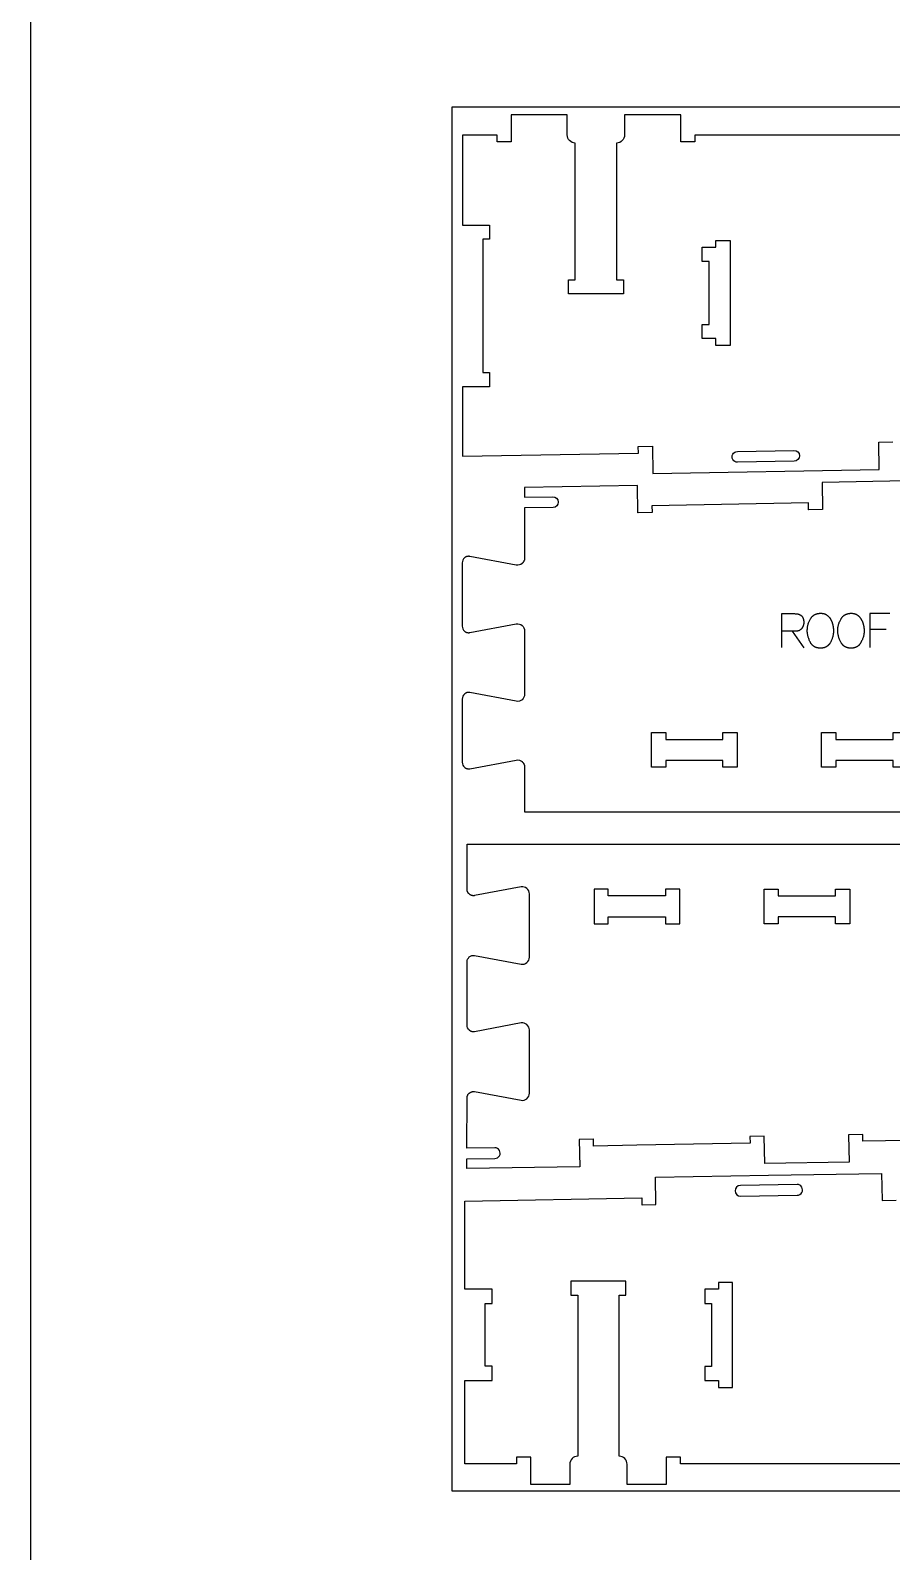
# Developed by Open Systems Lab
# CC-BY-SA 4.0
# Model space of a CAD drawing. Extents: x 0 to 4485, y 0 to 17041.
# Drawn here: x 0 to 759, y 10622 to 11963 of the extents above; entities that cross this region are included whole.
import ezdxf

# ---------------------------------------------------------------- set-up
doc = ezdxf.new("R2010")
doc.units = 0
for name, color, linetype in [('0_SHEET_SPRUCEPLY_2440X122', 1, 'CONTINUOUS'), ('1_ANYTOOL_1MMDEEP_LABELS_S', 2, 'CONTINUOUS'), ('3_ANYTOOL_CUTTHROUGH_INSID', 4, 'CONTINUOUS'), ('4_ANYTOOL_CUTTHROUGH_OUTSI', 5, 'CONTINUOUS'), ('DONOTCUT', 7, 'CONTINUOUS')]:
    doc.layers.add(name, color=color, linetype=linetype)

msp = doc.modelspace()

# ---------------------------------------------------------------- linework, layer by layer
at = {"layer": '0_SHEET_SPRUCEPLY_2440X122'}
msp.add_lwpolyline([(371.7, 11895.6), (371.7, 10675.6), (2811.7, 10675.6), (2811.7, 11895.6)], close=True, dxfattribs=at)
at = {"layer": '1_ANYTOOL_1MMDEEP_LABELS_S', "color": 2}
for points in [[(662.7, 11419.1), (662.7, 11449.1), (674, 11449.1), (674.5, 11449), (675, 11449), (675.2, 11449), (675.5, 11449), (675.7, 11449), (675.9, 11448.9), (676.1, 11448.9), (676.3, 11448.9), (676.6, 11448.8), (676.8, 11448.8), (677, 11448.7), (677.2, 11448.7), (677.3, 11448.6), (677.5, 11448.6), (677.7, 11448.5), (677.9, 11448.4), (678.1, 11448.4), (678.3, 11448.3), (678.4, 11448.2), (678.6, 11448.1), (678.7, 11448), (678.9, 11447.9), (679.1, 11447.9), (679.2, 11447.8), (679.4, 11447.7), (679.5, 11447.5), (679.6, 11447.4), (679.8, 11447.3), (679.9, 11447.2), (680, 11447.1), (680.2, 11447), (680.3, 11446.8), (680.4, 11446.7), (680.5, 11446.6), (680.6, 11446.4), (680.7, 11446.3), (680.8, 11446.1), (680.9, 11446), (681, 11445.8), (681.1, 11445.7), (681.2, 11445.5), (681.2, 11445.3), (681.3, 11445.2), (681.4, 11445), (681.5, 11444.8), (681.5, 11444.6), (681.6, 11444.5), (681.6, 11444.3), (681.7, 11444.1), (681.7, 11443.9), (681.8, 11443.7), (681.8, 11443.5), (681.9, 11443.3), (681.9, 11443), (681.9, 11442.8), (682, 11442.6), (682, 11442.4), (682, 11442.2), (682, 11441.7), (682, 11441.2), (682, 11441), (682, 11440.9), (682, 11440.7), (682, 11440.5), (682, 11440.3), (682, 11440.2), (681.9, 11440), (681.9, 11439.8), (681.9, 11439.7), (681.8, 11439.5), (681.8, 11439.3), (681.8, 11439.2), (681.7, 11439), (681.7, 11438.8), (681.6, 11438.7), (681.6, 11438.5), (681.5, 11438.3), (681.5, 11438.2), (681.4, 11438), (681.3, 11437.9), (681.3, 11437.7), (681.2, 11437.5), (681.1, 11437.4), (681, 11437.2), (680.9, 11437.1), (680.8, 11436.9), (680.8, 11436.8), (680.7, 11436.6), (680.6, 11436.5), (680.5, 11436.3), (680.4, 11436.2), (680.2, 11436), (680.1, 11435.9), (680, 11435.7), (679.9, 11435.6), (679.8, 11435.5), (679.7, 11435.3), (679.5, 11435.2), (679.4, 11435.1), (679.3, 11435), (679.1, 11434.9), (679, 11434.8), (678.9, 11434.7), (678.7, 11434.6), (678.6, 11434.5), (678.5, 11434.4), (678.3, 11434.3), (678.2, 11434.2), (678, 11434.2), (677.9, 11434.1), (677.7, 11434), (677.5, 11434), (677.4, 11433.9), (677.2, 11433.9), (677.1, 11433.8), (676.9, 11433.8), (676.7, 11433.7), (676.5, 11433.7), (676.4, 11433.7), (676.2, 11433.6), (676, 11433.6), (675.8, 11433.6), (675.6, 11433.6), (673.7, 11433.5), (671.7, 11433.5), (662.7, 11433.5)], [(758, 11449.1), (740.3, 11449.1), (740.3, 11419.1)], [(671.7, 11433.5), (682.1, 11419)], [(754.8, 11435.1), (740.3, 11435.1)]]:
    msp.add_lwpolyline(points, dxfattribs=at)
for points in [[(697.1, 11449.4), (697.5, 11449.4), (697.9, 11449.4), (698.2, 11449.3), (698.6, 11449.3), (698.8, 11449.3), (698.9, 11449.2), (699.1, 11449.2), (699.3, 11449.2), (699.4, 11449.1), (699.6, 11449.1), (699.8, 11449.1), (699.9, 11449), (700.1, 11449), (700.2, 11448.9), (700.4, 11448.9), (700.5, 11448.8), (700.7, 11448.8), (700.8, 11448.7), (701, 11448.6), (701.1, 11448.6), (701.3, 11448.5), (701.4, 11448.4), (701.6, 11448.3), (701.7, 11448.3), (701.8, 11448.2), (702, 11448.1), (702.1, 11448), (702.2, 11447.9), (702.5, 11447.7), (702.8, 11447.5), (703, 11447.3), (703.3, 11447.1), (703.5, 11446.9), (703.7, 11446.7), (703.9, 11446.5), (704.2, 11446.2), (704.4, 11446), (704.6, 11445.8), (704.8, 11445.5), (705, 11445.3), (705.2, 11445), (705.3, 11444.7), (705.5, 11444.4), (705.7, 11444.2), (705.9, 11443.9), (706, 11443.6), (706.2, 11443.3), (706.3, 11443), (706.5, 11442.7), (706.6, 11442.4), (706.7, 11442.1), (706.9, 11441.8), (707, 11441.5), (707.1, 11441.1), (707.2, 11440.8), (707.3, 11440.5), (707.4, 11440.2), (707.5, 11439.8), (707.6, 11439.5), (707.7, 11439.2), (707.8, 11438.5), (707.9, 11437.8), (708, 11437.1), (708.1, 11436.5), (708.2, 11435.8), (708.3, 11435.2), (708.3, 11434.5), (708.3, 11433.9), (708.3, 11433.2), (708.2, 11432.6), (708.2, 11432), (708.1, 11431.3), (708, 11430.7), (707.9, 11430.1), (707.8, 11429.4), (707.6, 11428.8), (707.4, 11428.1), (707.2, 11427.5), (707, 11426.9), (706.7, 11426.2), (706.5, 11425.6), (706.2, 11425), (705.9, 11424.3), (705.5, 11423.7), (705.4, 11423.4), (705.2, 11423.1), (705, 11422.8), (704.8, 11422.5), (704.6, 11422.2), (704.4, 11421.9), (704.2, 11421.7), (703.9, 11421.4), (703.8, 11421.3), (703.7, 11421.2), (703.6, 11421.1), (703.5, 11421), (703.4, 11420.9), (703.2, 11420.8), (703.1, 11420.7), (703, 11420.6), (702.9, 11420.5), (702.8, 11420.4), (702.6, 11420.3), (702.5, 11420.2), (702.4, 11420.1), (702.2, 11420), (702.1, 11419.9), (702, 11419.9), (701.8, 11419.8), (701.7, 11419.7), (701.5, 11419.6), (701.4, 11419.6), (701.3, 11419.5), (701.1, 11419.4), (701, 11419.4), (700.8, 11419.3), (700.7, 11419.2), (700.5, 11419.2), (700.4, 11419.1), (700.2, 11419.1), (699.9, 11419), (699.6, 11418.9), (699.3, 11418.8), (698.9, 11418.8), (698.6, 11418.7), (698.2, 11418.7), (697.9, 11418.6), (697.5, 11418.6), (697.2, 11418.6), (696.8, 11418.6), (696.4, 11418.6), (696, 11418.6), (695.7, 11418.6), (695.3, 11418.7), (695, 11418.7), (694.6, 11418.8), (694.3, 11418.8), (693.9, 11418.9), (693.6, 11419), (693.3, 11419.1), (693.1, 11419.1), (693, 11419.2), (692.8, 11419.2), (692.7, 11419.3), (692.5, 11419.4), (692.4, 11419.4), (692.2, 11419.5), (692.1, 11419.6), (691.9, 11419.6), (691.8, 11419.7), (691.6, 11419.8), (691.5, 11419.9), (691.3, 11420), (691.2, 11420), (691.1, 11420.1), (690.9, 11420.2), (690.8, 11420.3), (690.7, 11420.4), (690.5, 11420.5), (690.4, 11420.6), (690.3, 11420.7), (690.2, 11420.8), (690.1, 11420.9), (689.9, 11421), (689.8, 11421.1), (689.7, 11421.3), (689.6, 11421.4), (689.5, 11421.5), (689.4, 11421.6), (689.2, 11421.7), (689, 11422), (688.8, 11422.3), (688.6, 11422.5), (688.4, 11422.8), (688.2, 11423.1), (688, 11423.4), (687.9, 11423.8), (687.5, 11424.4), (687.2, 11425.1), (686.9, 11425.7), (686.7, 11426.4), (686.4, 11427), (686.2, 11427.7), (686, 11428.3), (685.8, 11429), (685.6, 11429.6), (685.5, 11430.3), (685.4, 11430.9), (685.3, 11431.6), (685.2, 11432.2), (685.1, 11432.9), (685.1, 11433.5), (685.1, 11434.2), (685.1, 11434.9), (685.2, 11435.6), (685.2, 11436.2), (685.3, 11436.9), (685.4, 11437.6), (685.5, 11438.3), (685.7, 11438.9), (685.8, 11439.6), (686, 11440.2), (686.2, 11440.9), (686.5, 11441.5), (686.7, 11442.1), (687, 11442.7), (687.3, 11443.4), (687.6, 11444), (688, 11444.6), (688.2, 11444.9), (688.4, 11445.2), (688.6, 11445.4), (688.8, 11445.7), (689, 11446), (689.2, 11446.2), (689.4, 11446.5), (689.7, 11446.7), (689.8, 11446.8), (689.9, 11446.9), (690, 11447), (690.1, 11447.1), (690.3, 11447.2), (690.4, 11447.3), (690.5, 11447.4), (690.6, 11447.5), (690.8, 11447.6), (690.9, 11447.7), (691, 11447.8), (691.2, 11447.9), (691.3, 11448), (691.5, 11448), (691.6, 11448.1), (691.7, 11448.2), (691.9, 11448.3), (692, 11448.3), (692.3, 11448.5), (692.6, 11448.6), (692.9, 11448.7), (693.2, 11448.8), (693.6, 11448.9), (693.9, 11449), (694.2, 11449.1), (694.6, 11449.2), (694.9, 11449.2), (695.3, 11449.3), (695.6, 11449.3), (696, 11449.4), (696.4, 11449.4), (696.8, 11449.4)], [(724.1, 11449.4), (724.5, 11449.4), (724.8, 11449.4), (725.2, 11449.3), (725.5, 11449.3), (725.7, 11449.3), (725.9, 11449.2), (726.1, 11449.2), (726.2, 11449.2), (726.4, 11449.1), (726.6, 11449.1), (726.7, 11449.1), (726.9, 11449), (727, 11449), (727.2, 11448.9), (727.4, 11448.9), (727.5, 11448.8), (727.7, 11448.8), (727.8, 11448.7), (728, 11448.6), (728.1, 11448.6), (728.2, 11448.5), (728.4, 11448.4), (728.5, 11448.3), (728.7, 11448.3), (728.8, 11448.2), (728.9, 11448.1), (729.1, 11448), (729.2, 11447.9), (729.5, 11447.7), (729.7, 11447.5), (730, 11447.3), (730.2, 11447.1), (730.4, 11446.9), (730.7, 11446.7), (730.9, 11446.5), (731.1, 11446.2), (731.3, 11446), (731.5, 11445.8), (731.7, 11445.5), (731.9, 11445.3), (732.1, 11445), (732.3, 11444.7), (732.5, 11444.4), (732.7, 11444.2), (732.8, 11443.9), (733, 11443.6), (733.1, 11443.3), (733.3, 11443), (733.4, 11442.7), (733.6, 11442.4), (733.7, 11442.1), (733.8, 11441.8), (733.9, 11441.5), (734.1, 11441.1), (734.2, 11440.8), (734.3, 11440.5), (734.4, 11440.2), (734.5, 11439.8), (734.5, 11439.5), (734.6, 11439.2), (734.8, 11438.5), (734.9, 11437.8), (735, 11437.1), (735.1, 11436.5), (735.2, 11435.8), (735.2, 11435.2), (735.2, 11434.5), (735.2, 11433.9), (735.2, 11433.2), (735.2, 11432.6), (735.2, 11432), (735.1, 11431.3), (735, 11430.7), (734.9, 11430.1), (734.7, 11429.4), (734.6, 11428.8), (734.4, 11428.1), (734.2, 11427.5), (733.9, 11426.9), (733.7, 11426.2), (733.4, 11425.6), (733.1, 11425), (732.8, 11424.3), (732.5, 11423.7), (732.3, 11423.4), (732.1, 11423.1), (731.9, 11422.8), (731.7, 11422.5), (731.5, 11422.2), (731.3, 11421.9), (731.1, 11421.7), (730.9, 11421.4), (730.8, 11421.3), (730.7, 11421.2), (730.6, 11421.1), (730.4, 11421), (730.3, 11420.9), (730.2, 11420.8), (730.1, 11420.7), (730, 11420.6), (729.8, 11420.5), (729.7, 11420.4), (729.6, 11420.3), (729.5, 11420.2), (729.3, 11420.1), (729.2, 11420), (729.1, 11419.9), (728.9, 11419.9), (728.8, 11419.8), (728.6, 11419.7), (728.5, 11419.6), (728.4, 11419.6), (728.2, 11419.5), (728.1, 11419.4), (727.9, 11419.4), (727.8, 11419.3), (727.6, 11419.2), (727.5, 11419.2), (727.3, 11419.1), (727.2, 11419.1), (726.9, 11419), (726.5, 11418.9), (726.2, 11418.8), (725.9, 11418.8), (725.5, 11418.7), (725.2, 11418.7), (724.9, 11418.6), (724.5, 11418.6), (724.1, 11418.6), (723.8, 11418.6), (723.4, 11418.6), (723, 11418.6), (722.6, 11418.6), (722.3, 11418.7), (721.9, 11418.7), (721.6, 11418.8), (721.2, 11418.8), (720.9, 11418.9), (720.6, 11419), (720.2, 11419.1), (720.1, 11419.1), (719.9, 11419.2), (719.8, 11419.2), (719.6, 11419.3), (719.5, 11419.4), (719.3, 11419.4), (719.2, 11419.5), (719, 11419.6), (718.9, 11419.6), (718.7, 11419.7), (718.6, 11419.8), (718.4, 11419.9), (718.3, 11420), (718.2, 11420), (718, 11420.1), (717.9, 11420.2), (717.8, 11420.3), (717.6, 11420.4), (717.5, 11420.5), (717.4, 11420.6), (717.3, 11420.7), (717.1, 11420.8), (717, 11420.9), (716.9, 11421), (716.8, 11421.1), (716.7, 11421.3), (716.5, 11421.4), (716.4, 11421.5), (716.3, 11421.6), (716.2, 11421.7), (716, 11422), (715.8, 11422.3), (715.6, 11422.5), (715.4, 11422.8), (715.2, 11423.1), (715, 11423.4), (714.8, 11423.8), (714.5, 11424.4), (714.2, 11425.1), (713.9, 11425.7), (713.6, 11426.4), (713.4, 11427), (713.1, 11427.7), (712.9, 11428.3), (712.8, 11429), (712.6, 11429.6), (712.5, 11430.3), (712.3, 11430.9), (712.2, 11431.6), (712.2, 11432.2), (712.1, 11432.9), (712.1, 11433.5), (712.1, 11434.2), (712.1, 11434.9), (712.1, 11435.6), (712.2, 11436.2), (712.2, 11436.9), (712.3, 11437.6), (712.5, 11438.3), (712.6, 11438.9), (712.8, 11439.6), (713, 11440.2), (713.2, 11440.9), (713.4, 11441.5), (713.7, 11442.1), (714, 11442.7), (714.3, 11443.4), (714.6, 11444), (715, 11444.6), (715.1, 11444.9), (715.3, 11445.2), (715.5, 11445.4), (715.7, 11445.7), (715.9, 11446), (716.2, 11446.2), (716.4, 11446.5), (716.6, 11446.7), (716.7, 11446.8), (716.8, 11446.9), (717, 11447), (717.1, 11447.1), (717.2, 11447.2), (717.3, 11447.3), (717.5, 11447.4), (717.6, 11447.5), (717.7, 11447.6), (717.9, 11447.7), (718, 11447.8), (718.1, 11447.9), (718.3, 11448), (718.4, 11448), (718.5, 11448.1), (718.7, 11448.2), (718.8, 11448.3), (719, 11448.3), (719.3, 11448.5), (719.6, 11448.6), (719.9, 11448.7), (720.2, 11448.8), (720.5, 11448.9), (720.9, 11449), (721.2, 11449.1), (721.5, 11449.2), (721.9, 11449.2), (722.2, 11449.3), (722.6, 11449.3), (723, 11449.4), (723.3, 11449.4), (723.7, 11449.4)]]:
    msp.add_lwpolyline(points, close=True, dxfattribs=at)
at = {"layer": '3_ANYTOOL_CUTTHROUGH_INSID', "color": 4}
for points in [[(604.5, 11685.5), (604.5, 11691.5), (592.5, 11691.5), (592.5, 11704), (598.5, 11704), (598.5, 11759.5), (592.5, 11759.5), (592.5, 11772), (604.5, 11772), (604.5, 11778), (617, 11778), (617, 11685.5)], [(610.8, 11338.2), (610.8, 11344.2), (623.3, 11344.2), (623.3, 11313.7), (610.8, 11313.7), (610.8, 11319.7), (560.3, 11319.7), (560.3, 11313.7), (547.8, 11313.7), (547.8, 11344.2), (560.3, 11344.2), (560.3, 11338.2)], [(760.8, 11338.2), (760.8, 11344.2), (773.3, 11344.2), (773.3, 11313.7), (760.8, 11313.7), (760.8, 11319.7), (710.3, 11319.7), (710.3, 11313.7), (697.8, 11313.7), (697.8, 11344.2), (710.3, 11344.2), (710.3, 11338.2)], [(560.1, 11206), (560.1, 11200.2), (509.6, 11200.2), (509.6, 11206.2), (497.1, 11206.2), (497.1, 11175.7), (509.6, 11175.7), (509.6, 11181.7), (560.1, 11181.7), (560.1, 11175.7), (572.6, 11175.7), (572.6, 11206.2), (560.1, 11206.2)], [(659.6, 11181.7), (659.6, 11175.7), (647.1, 11175.7), (647.1, 11206.2), (659.6, 11206.2), (659.6, 11200.2), (710.1, 11200.2), (710.1, 11206.2), (722.6, 11206.2), (722.6, 11175.7), (710.1, 11175.7), (710.1, 11181.7)], [(606.7, 10859.4), (606.7, 10853.4), (594.7, 10853.4), (594.7, 10840.9), (600.7, 10840.9), (600.7, 10785.4), (594.7, 10785.4), (594.7, 10772.9), (606.7, 10772.9), (606.7, 10766.9), (619.2, 10766.9), (619.2, 10859.4)]]:
    msp.add_lwpolyline(points, close=True, dxfattribs=at)
for points in [[(673.4, 11592.9, -1), (673.6, 11583.4), (623.6, 11582.5, -1), (623.5, 11592)], [(676.1, 10945.8), (626.1, 10945, 1), (626.3, 10935.5), (676.3, 10936.3, 1)]]:
    msp.add_lwpolyline(points, format="xyb", close=True, dxfattribs=at)
at = {"layer": '4_ANYTOOL_CUTTHROUGH_OUTSI', "color": 5}
for points in [[(798.8, 11870.9), (586, 11870.9), (586, 11864.9), (573.5, 11864.9), (573.5, 11888.9), (524, 11888.9), (524, 11871.1), (524, 11871.1, -0.404147), (517, 11863.9), (517, 11743.4), (523, 11743.4), (523, 11743.1), (523, 11731.1), (523, 11730.9), (474.8, 11730.9), (474.5, 11730.9), (474.5, 11743.1), (474.5, 11743.4), (480.5, 11743.4), (480.5, 11863.9), (480.5, 11863.9, -0.404147), (473.5, 11871.1), (473.5, 11888.9), (424, 11888.9), (424, 11864.9), (411.5, 11864.9), (411.5, 11870.9), (381, 11870.9), (381, 11791.6), (405, 11791.6), (405, 11779.1), (399, 11779.1), (399, 11661.6), (405, 11661.6), (405, 11649.1), (381, 11649.1), (381, 11587.8), (536.2, 11590.5), (536.1, 11596.5), (548.6, 11596.7), (549, 11572.7), (748.5, 11576.2), (748.5, 11576.2), (748.1, 11599.9), (748.1, 11600.2), (760.6, 11600.4)], [(772.8, 11566.1), (698.3, 11564.8), (698.7, 11541), (698.7, 11540.8), (698.5, 11540.8), (686.5, 11540.6), (686.2, 11540.6), (686.1, 11546.6), (548.1, 11544.2), (548.2, 11538.4), (548.2, 11538.2), (547.9, 11538.2), (535.9, 11538), (535.7, 11538), (535.3, 11561.9), (435.8, 11560.2), (435.8, 11551.7), (460.7, 11552.1), (460.7, 11552.1, -1), (460.9, 11542.6), (435.8, 11542.2), (435.8, 11498), (435.8, 11497.8), (435.8, 11497.6), (435.8, 11497.5), (435.8, 11497.3), (435.7, 11497.1), (435.7, 11497), (435.7, 11496.8), (435.6, 11496.6), (435.6, 11496.5), (435.6, 11496.3), (435.5, 11496.2), (435.5, 11496), (435.4, 11495.8), (435.3, 11495.7), (435.3, 11495.5), (435.2, 11495.4), (435.1, 11495.2), (435.1, 11495), (435, 11494.9), (434.9, 11494.7), (434.8, 11494.6), (434.7, 11494.5), (434.6, 11494.3), (434.5, 11494.2), (434.4, 11494), (434.3, 11493.9), (434.2, 11493.8), (434.1, 11493.7), (433.9, 11493.5), (433.8, 11493.4), (433.7, 11493.3), (433.6, 11493.2, -0.220464), (428.5, 11491.8), (428.5, 11491.8), (428.5, 11491.8), (428.5, 11491.8), (387.5, 11499.5), (387.3, 11499.5), (387.2, 11499.5), (387, 11499.5), (386.9, 11499.6), (386.7, 11499.6), (386.6, 11499.6), (386.4, 11499.6), (386.3, 11499.6), (386.1, 11499.5), (385.9, 11499.5), (385.8, 11499.5), (385.6, 11499.5), (385.5, 11499.5), (385.3, 11499.4), (385.2, 11499.4), (385, 11499.4), (384.9, 11499.3), (384.7, 11499.3), (384.6, 11499.2), (384.4, 11499.2), (384.3, 11499.1), (384.1, 11499), (384, 11499), (383.8, 11498.9), (383.7, 11498.8), (383.6, 11498.7), (383.4, 11498.7), (383.3, 11498.6), (383.2, 11498.5), (383.1, 11498.4), (382.9, 11498.3), (382.8, 11498.2, 0.220464), (380.8, 11493.8), (380.8, 11438, 0.220464), (382.8, 11433.6), (382.9, 11433.5), (383.1, 11433.4), (383.2, 11433.3), (383.3, 11433.2), (383.4, 11433.1), (383.6, 11433.1), (383.7, 11433), (383.8, 11432.9), (384, 11432.8), (384.1, 11432.8), (384.3, 11432.7), (384.4, 11432.6), (384.6, 11432.6), (384.7, 11432.5), (384.9, 11432.5), (385, 11432.4), (385.2, 11432.4), (385.3, 11432.4), (385.5, 11432.3), (385.6, 11432.3), (385.8, 11432.3), (385.9, 11432.3), (386.1, 11432.2), (386.3, 11432.2), (386.4, 11432.2), (386.6, 11432.2), (386.7, 11432.2), (386.9, 11432.2), (387, 11432.3), (387.2, 11432.3), (387.3, 11432.3), (387.5, 11432.3), (428.5, 11440), (428.5, 11440), (428.5, 11440), (428.5, 11440, -0.220464), (433.6, 11438.6, -0.220464), (435.8, 11433.8), (435.8, 11378, -0.463455), (428.5, 11371.8), (428.5, 11371.8), (428.5, 11371.8), (428.5, 11371.8), (387.5, 11379.5), (387.3, 11379.5), (387.2, 11379.5), (387, 11379.5), (386.9, 11379.6), (386.7, 11379.6), (386.6, 11379.6), (386.4, 11379.6), (386.3, 11379.6), (386.1, 11379.5), (385.9, 11379.5), (385.8, 11379.5), (385.6, 11379.5), (385.5, 11379.5), (385.3, 11379.4), (385.2, 11379.4), (385, 11379.4), (384.9, 11379.3), (384.7, 11379.3), (384.6, 11379.2), (384.4, 11379.2), (384.3, 11379.1), (384.1, 11379), (384, 11379), (383.8, 11378.9), (383.7, 11378.8), (383.6, 11378.7), (383.4, 11378.7), (383.3, 11378.6), (383.2, 11378.5), (383.1, 11378.4), (382.9, 11378.3), (382.8, 11378.2, 0.220464), (380.8, 11373.8), (380.8, 11318, 0.220464), (382.8, 11313.6), (382.9, 11313.5), (383.1, 11313.4), (383.2, 11313.3), (383.3, 11313.2), (383.4, 11313.1), (383.6, 11313.1), (383.7, 11313), (383.8, 11312.9), (384, 11312.8), (384.1, 11312.8), (384.3, 11312.7), (384.4, 11312.6), (384.6, 11312.6), (384.7, 11312.5), (384.9, 11312.5), (385, 11312.4), (385.2, 11312.4), (385.3, 11312.4), (385.5, 11312.3), (385.6, 11312.3), (385.8, 11312.3), (385.9, 11312.3), (386.1, 11312.2), (386.3, 11312.2), (386.4, 11312.2), (386.6, 11312.2), (386.7, 11312.2), (386.9, 11312.2), (387, 11312.3), (387.2, 11312.3), (387.3, 11312.3), (387.5, 11312.3), (428.5, 11320), (428.5, 11320), (428.5, 11320), (428.5, 11320, -0.220464), (433.6, 11318.6), (433.7, 11318.5), (433.8, 11318.4), (433.9, 11318.2), (434.1, 11318.1), (434.2, 11318), (434.3, 11317.9), (434.4, 11317.7), (434.5, 11317.6), (434.6, 11317.5), (434.7, 11317.3), (434.8, 11317.2), (434.9, 11317), (435, 11316.9), (435.1, 11316.8), (435.1, 11316.6), (435.2, 11316.4), (435.3, 11316.3), (435.3, 11316.1), (435.4, 11316), (435.5, 11315.8), (435.5, 11315.6), (435.6, 11315.5), (435.6, 11315.3), (435.6, 11315.1), (435.7, 11315), (435.7, 11314.8), (435.7, 11314.6), (435.8, 11314.5), (435.8, 11314.3), (435.8, 11314.1), (435.8, 11314), (435.8, 11313.8), (435.8, 11274.2), (585.5, 11274.2), (885.5, 11274.2)], [(834.8, 10985.6), (734.2, 10983.9), (734.1, 10989.9), (721.6, 10989.6), (721.6, 10989.4), (721.6, 10989.4), (722.1, 10965.6), (647.6, 10964.3), (647.1, 10988.1), (647.1, 10988.3), (634.6, 10988.1), (634.8, 10982.1), (534.8, 10980.4), (496.7, 10979.7), (496.6, 10985.7), (496.4, 10985.7), (484.4, 10985.5), (484.1, 10985.5), (484.5, 10961.5), (385, 10959.8), (385, 10968.3), (409.6, 10968.7), (409.6, 10968.7, 1), (409.5, 10978.2), (385, 10977.8), (385.1, 11022), (385.1, 11022), (385.1, 11022.1), (385.1, 11022.3), (385.1, 11022.4), (385.1, 11022.6), (385.1, 11022.7), (385.1, 11022.9), (385.2, 11023.1), (385.2, 11023.2), (385.2, 11023.4), (385.3, 11023.5), (385.3, 11023.7), (385.4, 11023.8), (385.4, 11024), (385.5, 11024.1), (385.5, 11024.3), (385.6, 11024.4), (385.7, 11024.5), (385.7, 11024.7), (385.8, 11024.8), (385.9, 11025), (386, 11025.1), (386.1, 11025.2), (386.1, 11025.4), (386.2, 11025.5), (386.3, 11025.6), (386.4, 11025.7), (386.5, 11025.8), (386.6, 11026), (386.8, 11026.1), (386.9, 11026.2), (387, 11026.3), (387.1, 11026.4), (387.2, 11026.5), (387.3, 11026.6), (387.4, 11026.7), (387.6, 11026.7), (387.7, 11026.8), (387.8, 11026.9), (388, 11027), (388.1, 11027.1), (388.2, 11027.1), (388.4, 11027.2), (388.5, 11027.3), (388.7, 11027.3), (388.8, 11027.4), (389, 11027.4), (389.1, 11027.5), (389.3, 11027.5), (389.4, 11027.6), (389.6, 11027.6), (389.7, 11027.6), (389.9, 11027.7), (390, 11027.7), (390.2, 11027.7), (390.4, 11027.7), (390.5, 11027.7), (390.7, 11027.7), (390.8, 11027.7), (391, 11027.7), (391.1, 11027.7), (391.3, 11027.7), (391.4, 11027.7), (391.6, 11027.7), (391.7, 11027.7), (432.8, 11020), (432.8, 11020), (432.8, 11020, 0.463455), (440.1, 11026.2), (440.1, 11082, 0.463455), (432.8, 11088.2), (432.8, 11088.2), (432.8, 11088.2), (432.8, 11088.2), (391.7, 11080.5), (391.6, 11080.5), (391.4, 11080.4), (391.3, 11080.4), (391.1, 11080.4), (391, 11080.4), (390.8, 11080.4), (390.7, 11080.4), (390.5, 11080.4), (390.4, 11080.4), (390.2, 11080.4), (390, 11080.5), (389.9, 11080.5), (389.7, 11080.5), (389.6, 11080.5), (389.4, 11080.6), (389.3, 11080.6), (389.1, 11080.7), (389, 11080.7), (388.8, 11080.8), (388.7, 11080.8), (388.5, 11080.9), (388.4, 11080.9), (388.2, 11081), (388.1, 11081.1), (388, 11081.1), (387.8, 11081.2), (387.7, 11081.3), (387.6, 11081.4), (387.4, 11081.5), (387.3, 11081.6), (387.2, 11081.7), (387.1, 11081.8, -0.220464), (385.1, 11086.2), (385.1, 11142, -0.463325), (391.7, 11147.7), (432.8, 11140), (432.8, 11140), (432.8, 11140), (432.8, 11140, 0.463455), (440.1, 11146.2), (440.1, 11202, 0.463455), (432.8, 11208.2), (432.8, 11208.2), (432.8, 11208.2), (391.7, 11200.5), (391.7, 11200.5), (391.6, 11200.5), (391.4, 11200.4), (391.3, 11200.4), (391.1, 11200.4), (391, 11200.4), (390.8, 11200.4), (390.7, 11200.4), (390.5, 11200.4), (390.4, 11200.4), (390.2, 11200.4), (390, 11200.5), (389.9, 11200.5), (389.7, 11200.5), (389.6, 11200.5), (389.4, 11200.6), (389.3, 11200.6), (389.1, 11200.7), (389, 11200.7), (388.8, 11200.8), (388.7, 11200.8), (388.5, 11200.9), (388.4, 11200.9), (388.2, 11201), (388.1, 11201.1), (388, 11201.1), (387.8, 11201.2), (387.7, 11201.3), (387.6, 11201.4), (387.4, 11201.5), (387.3, 11201.6), (387.2, 11201.7), (387.1, 11201.8), (387, 11201.9), (386.9, 11202), (386.8, 11202.1), (386.6, 11202.2), (386.5, 11202.3), (386.4, 11202.4), (386.3, 11202.5), (386.2, 11202.7), (386.1, 11202.8), (386.1, 11202.9), (386, 11203), (385.9, 11203.2), (385.8, 11203.3), (385.7, 11203.5), (385.7, 11203.6), (385.6, 11203.7), (385.5, 11203.9), (385.5, 11204), (385.4, 11204.2), (385.4, 11204.3), (385.3, 11204.5), (385.3, 11204.6), (385.2, 11204.8), (385.2, 11204.9), (385.2, 11205.1), (385.1, 11205.2), (385.1, 11205.4), (385.1, 11205.5), (385.1, 11205.7), (385.1, 11205.8), (385.1, 11206), (385.1, 11206.2), (385.1, 11245.7), (534.8, 11245.7), (1134.8, 11245.7)], [(801, 10699.4), (573.2, 10699.4), (573.2, 10705.4), (560.7, 10705.4), (560.7, 10705.1), (560.7, 10681.4), (526.2, 10681.4), (526.2, 10699.1), (526.2, 10699.1, 0.404147), (519.2, 10706.3), (519.2, 10848.2), (525.2, 10848.2), (525.2, 10860.7), (476.7, 10860.7), (476.7, 10848.5), (476.7, 10848.2), (482.7, 10848.2), (482.7, 10706.3), (482.7, 10706.3, 0.404147), (475.7, 10699.1), (475.7, 10681.4), (441.2, 10681.4), (441.2, 10705.4), (428.7, 10705.4), (428.7, 10699.4), (383.2, 10699.4), (383.2, 10773), (407.2, 10773), (407.2, 10785.5), (401.2, 10785.5), (401.2, 10841), (407.2, 10841), (407.2, 10853.5), (383.2, 10853.5), (383.2, 10931.2), (539.1, 10933.9), (539.1, 10928.2), (539.2, 10927.9), (539.4, 10928), (551.4, 10928.2), (551.6, 10928.2), (551.6, 10928.4), (551.2, 10952.2), (551.2, 10952.2), (651, 10953.9), (750.7, 10955.6), (751.1, 10931.9), (751.1, 10931.7), (763.4, 10931.9)]]:
    msp.add_lwpolyline(points, format="xyb", dxfattribs=at)
at = {"layer": 'DONOTCUT'}
msp.add_lwpolyline([(0, 0), (3183.4, 0), (3183.4, 13863.5), (0, 13863.5)], close=True, dxfattribs=at)

doc.saveas('drawing.dxf')
